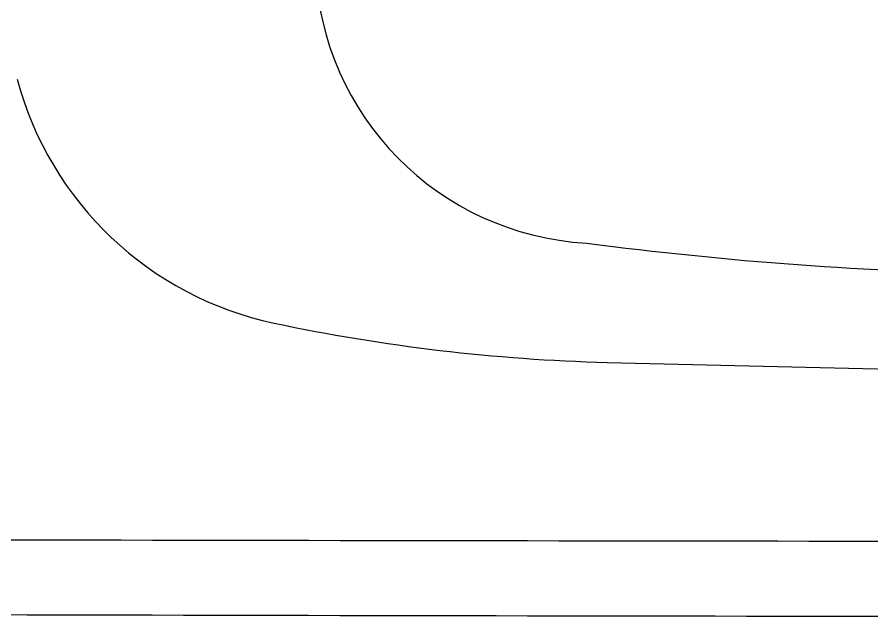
# Model space of a CAD drawing. Extents: x 408 to 498, y 628 to 778.
# Drawn here: x 447.917 to 450.125, y 645.318 to 646.866 of the extents above; entities that cross this region are included whole.
import ezdxf

# ---------------------------------------------------------------- set-up
doc = ezdxf.new("R2010")
doc.units = 0
doc.header["$MEASUREMENT"] = 0
doc.layers.add('1', color=4, linetype='Continuous')

# ---------------------------------------------------------------- blocks, each defined once
blk = doc.blocks.new('HSSCP')
at = {"layer": '1', "color": 3}
for centre, radius, start, end in [((-3.5363, -2.0455), 0.7417, 182.3507, 266.8225), ((-2.3216, 6.8379), 9.7055, 262.56538, 269.03898)]:
    blk.add_arc(centre, radius, start, end, dxfattribs=at)
at = {"layer": '1', "color": 4}
for points in [[(-5.0477, -2.3631), (-4.9625, -2.6811), (-4.7059, -2.9244), (-4.3838, -2.9926)], [(-4.3838, -2.9926), (-4.1009, -3.0525), (-3.8131, -3.0864), (-3.524, -3.094)], [(-3.524, -3.094), (-1.1751, -3.1553), (1.1751, -3.1553), (3.524, -3.094)]]:
    blk.add_open_spline(points, degree=3, dxfattribs=at)
blk = doc.blocks.new('2018 PULSE')
at = {"color": 7, "linetype": 'Continuous', "lineweight": 25}
blk.add_open_spline([(34.394, 0.1967), (37.8393, 0.1808), (41.2847, 0.1732), (48.1753, 0.1732), (51.6207, 0.1808), (55.066, 0.1967)], degree=3, knots=[0, 0, 0, 0, 0.5, 0.5, 1, 1, 1, 1], dxfattribs=at)
at = {"layer": '1', "linetype": 'Continuous', "lineweight": 25}
for points in [[(55.0651, 0.3871), (51.6201, 0.3731), (48.175, 0.3664), (41.2849, 0.3664), (37.8399, 0.3731), (34.3949, 0.3871)], [(34.394, 0.1967), (37.8393, 0.1808), (41.2847, 0.1732), (48.1753, 0.1732), (51.6207, 0.1808), (55.066, 0.1967)]]:
    blk.add_open_spline(points, degree=3, knots=[0, 0, 0, 0, 0.5, 0.5, 1, 1, 1, 1], dxfattribs=at)
at = {"layer": '1', "color": 3}
blk.add_blockref('HSSCP', (44.6643, 3.924), dxfattribs=at)

msp = doc.modelspace()

# ---------------------------------------------------------------- block references
at = {"layer": '1'}
msp.add_blockref('2018 PULSE', (408.3007, 645.1452), dxfattribs=at)

doc.saveas('drawing.dxf')
